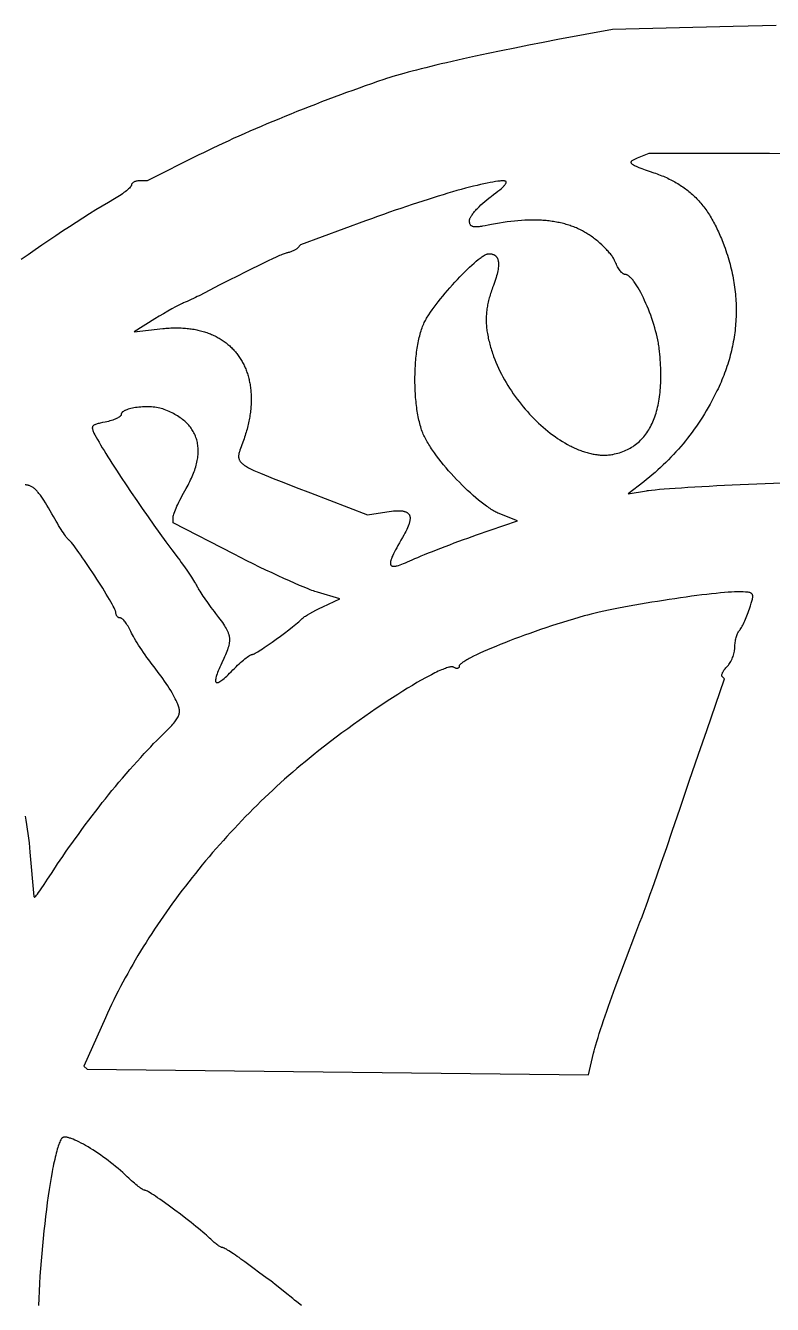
# Model space of a CAD drawing. Header units: millimetres. Extents: x 0.1 to 44.1, y 0.2 to 43.8.
# Drawn here: x 9.42 to 22.16, y 22.03 to 43.82 of the extents above; entities that cross this region are included whole.
import ezdxf

# ---------------------------------------------------------------- set-up
doc = ezdxf.new("R2010")
doc.units = ezdxf.units.MM
doc.header["$MEASUREMENT"] = 0

msp = doc.modelspace()

# ---------------------------------------------------------------- linework, layer by layer
at = {"flags": 128}
for points in [[(22.218981, 43.818204), (21.98449, 43.81487), (21.740248, 43.810289), (21.486185, 43.804464), (19.431198, 43.75331), (18.500149, 43.578321), (18.248613, 43.530517), (18.00345, 43.482869), (17.765177, 43.435496), (17.53431, 43.388516), (17.311366, 43.342047), (17.096861, 43.296207), (16.891313, 43.251114), (16.792059, 43.228885), (16.695237, 43.206887), (16.600913, 43.185135), (16.509151, 43.163644), (16.420016, 43.142428), (16.333572, 43.121503), (16.249883, 43.100883), (16.169015, 43.080583), (16.091031, 43.060617), (16.015997, 43.041001), (15.943977, 43.021749), (15.875036, 43.002876), (15.809238, 42.984397), (15.746648, 42.966327), (15.68733, 42.94868), (15.631349, 42.931471), (15.57877, 42.914715), (15.529657, 42.898427), (15.425532, 42.862893), (15.320763, 42.826649), (15.215451, 42.789738), (15.109695, 42.752199), (15.003599, 42.714076), (14.897263, 42.675408), (14.790787, 42.636237), (14.684273, 42.596605), (14.577823, 42.556551), (14.471536, 42.516119), (14.365515, 42.475348), (14.259861, 42.434281), (14.154673, 42.392957), (14.050055, 42.35142), (13.946106, 42.309709), (13.842928, 42.267865), (13.740621, 42.225932), (13.639288, 42.183948), (13.539029, 42.141956), (13.439944, 42.099997), (13.342136, 42.058112), (13.245706, 42.016342), (13.150754, 41.974729), (13.057381, 41.933313), (12.965689, 41.892137), (12.875779, 41.85124), (12.787752, 41.810665), (12.701708, 41.770452), (12.61775, 41.730643), (12.535978, 41.691279), (12.456493, 41.652402), (12.379396, 41.614051), (11.498331, 41.171912), (11.363712, 41.171912), (11.349999, 41.171551), (11.33667, 41.170493), (11.323795, 41.168772), (11.311443, 41.166424), (11.299682, 41.163485), (11.288581, 41.159992), (11.278211, 41.155978), (11.268638, 41.151481), (11.259934, 41.146535), (11.252166, 41.141177), (11.245404, 41.135442), (11.239717, 41.129365), (11.235173, 41.122983), (11.233351, 41.119688), (11.231842, 41.116331), (11.230653, 41.112914), (11.229793, 41.109444), (11.22927, 41.105924), (11.229094, 41.102359), (11.228717, 41.098575), (11.227599, 41.094407), (11.225758, 41.08987), (11.223212, 41.084979), (11.219981, 41.079749), (11.216082, 41.074196), (11.211534, 41.068334), (11.206355, 41.062178), (11.19418, 41.049047), (11.179704, 41.034925), (11.163075, 41.019932), (11.144441, 41.00419), (11.123949, 40.98782), (11.101748, 40.970944), (11.077985, 40.953682), (11.052808, 40.936157), (11.026364, 40.918488), (10.998802, 40.900798), (10.970269, 40.883207), (10.940912, 40.865838), (10.837489, 40.805261), (10.731512, 40.741919), (10.623228, 40.675991), (10.512886, 40.607656), (10.400734, 40.537094), (10.28702, 40.464483), (10.17199, 40.390004), (10.055895, 40.313835), (9.93898, 40.236155), (9.821495, 40.157145), (9.703687, 40.076983), (9.585804, 39.995849), (9.468094, 39.913922), (9.350805, 39.831382)], [(22.294157, 41.635151), (22.105133, 41.636885), (21.913997, 41.637582), (20.051898, 41.639167), (19.849784, 41.557794), (19.818051, 41.544549), (19.804122, 41.538283), (19.791533, 41.532214), (19.780321, 41.526307), (19.770524, 41.520532), (19.762178, 41.514856), (19.755319, 41.509248), (19.749985, 41.503675), (19.747902, 41.500891), (19.746213, 41.498105), (19.744924, 41.495311), (19.744039, 41.492506), (19.743563, 41.489686), (19.7435, 41.486846), (19.743856, 41.483984), (19.744634, 41.481094), (19.745839, 41.478172), (19.747476, 41.475216), (19.749549, 41.47222), (19.752064, 41.469181), (19.758434, 41.462958), (19.766624, 41.456513), (19.77667, 41.449814), (19.788609, 41.442831), (19.802478, 41.43553), (19.818313, 41.42788), (19.836153, 41.419849), (19.856032, 41.411404), (19.877989, 41.402513), (19.928281, 41.383268), (19.987325, 41.361856), (20.055414, 41.338021), (20.132843, 41.311506), (20.161081, 41.301732), (20.188937, 41.291733), (20.216415, 41.281507), (20.243518, 41.271049), (20.270251, 41.260355), (20.296618, 41.24942), (20.322623, 41.238241), (20.348269, 41.226813), (20.37356, 41.215133), (20.398501, 41.203196), (20.423096, 41.190999), (20.447348, 41.178536), (20.471261, 41.165804), (20.49484, 41.1528), (20.518088, 41.139517), (20.541009, 41.125954), (20.563607, 41.112105), (20.585886, 41.097967), (20.607851, 41.083535), (20.629504, 41.068805), (20.65085, 41.053773), (20.671894, 41.038435), (20.692638, 41.022787), (20.713087, 41.006825), (20.733245, 40.990545), (20.753116, 40.973942), (20.772704, 40.957013), (20.792012, 40.939752), (20.811045, 40.922158), (20.829806, 40.904224), (20.8483, 40.885947), (20.86653, 40.867323), (20.884501, 40.848349), (20.902217, 40.829018), (20.91968, 40.809329), (20.936896, 40.789275), (20.953869, 40.768855), (20.970601, 40.748062), (20.987098, 40.726894), (21.003363, 40.705345), (21.0194, 40.683413), (21.035213, 40.661092), (21.050806, 40.63838), (21.066183, 40.61527), (21.081347, 40.591761), (21.096304, 40.567846), (21.111057, 40.543523), (21.125609, 40.518788), (21.139965, 40.493635), (21.154129, 40.468061), (21.168105, 40.442062), (21.181896, 40.415634), (21.195506, 40.388772), (21.208941, 40.361474), (21.222202, 40.333733), (21.235295, 40.305547), (21.248224, 40.276911), (21.260992, 40.247821), (21.273603, 40.218273), (21.286061, 40.188263), (21.298371, 40.157787), (21.310536, 40.12684), (21.334446, 40.06352), (21.348626, 40.024274), (21.362293, 39.985041), (21.375448, 39.94582), (21.388091, 39.906613), (21.400222, 39.867419), (21.411842, 39.828239), (21.422949, 39.789073), (21.433545, 39.749922), (21.443629, 39.710786), (21.4532, 39.671666), (21.462261, 39.632561), (21.470809, 39.593473), (21.478845, 39.554401), (21.48637, 39.515346), (21.493383, 39.476308), (21.499885, 39.437289), (21.505874, 39.398287), (21.511352, 39.359304), (21.516318, 39.32034), (21.520773, 39.281395), (21.524716, 39.242469), (21.528147, 39.203564), (21.531067, 39.164679), (21.533476, 39.125815), (21.535372, 39.086973), (21.536757, 39.048152), (21.537631, 39.009352), (21.537993, 38.970575), (21.537844, 38.931821), (21.537183, 38.89309), (21.536011, 38.854383), (21.534328, 38.815699), (21.532133, 38.77704), (21.529426, 38.738405), (21.526209, 38.699796), (21.52248, 38.661211), (21.518239, 38.622653), (21.513488, 38.584121), (21.508225, 38.545615), (21.50245, 38.507136), (21.496165, 38.468685), (21.489368, 38.430261), (21.482061, 38.391866), (21.474242, 38.353499), (21.465911, 38.315161), (21.45707, 38.276852), (21.447718, 38.238572), (21.437854, 38.200323), (21.427479, 38.162104), (21.416594, 38.123916), (21.405197, 38.08576), (21.393289, 38.047634), (21.380871, 38.009541), (21.367941, 37.97148), (21.3545, 37.933452), (21.340548, 37.895456), (21.326086, 37.857495), (21.311112, 37.819567), (21.295628, 37.781673), (21.279633, 37.743814), (21.263126, 37.70599), (21.246109, 37.668202), (21.228582, 37.630449), (21.210543, 37.592733), (21.182047, 37.535018), (21.152864, 37.477897), (21.122994, 37.421373), (21.092438, 37.365445), (21.061197, 37.310115), (21.029271, 37.255384), (20.996662, 37.201252), (20.963371, 37.147722), (20.929398, 37.094793), (20.894744, 37.042468), (20.85941, 36.990747), (20.823396, 36.93963), (20.786705, 36.88912), (20.749335, 36.839218), (20.71129, 36.789923), (20.672568, 36.741238), (20.633171, 36.693163), (20.593101, 36.6457), (20.552357, 36.598849), (20.51094, 36.552611), (20.468853, 36.506988), (20.426094, 36.461981), (20.382665, 36.41759), (20.338568, 36.373818), (20.293802, 36.330663), (20.248369, 36.288129), (20.202269, 36.246215), (20.155504, 36.204924), (20.108074, 36.164255), (20.05998, 36.124211), (20.011223, 36.084791), (19.961803, 36.045997), (19.697212, 35.841345), (20.007562, 35.892221), (20.025152, 35.894898), (20.045847, 35.89768), (20.096147, 35.903527), (20.157643, 35.909709), (20.229518, 35.916173), (20.310952, 35.922866), (20.401128, 35.929734), (20.499227, 35.936723), (20.604432, 35.943781), (20.715922, 35.950854), (20.832882, 35.957888), (20.954491, 35.964831), (21.079932, 35.971629), (21.208386, 35.978228), (21.339036, 35.984576), (21.471062, 35.990618), (21.603647, 35.996302), (22.889383, 36.049507)], [(17.112964, 35.138093), (17.809557, 35.378978), (17.511985, 35.495362), (17.495103, 35.502291), (17.477721, 35.510059), (17.459859, 35.518647), (17.441536, 35.528035), (17.422772, 35.538203), (17.403584, 35.549133), (17.383993, 35.560803), (17.364018, 35.573195), (17.343678, 35.586289), (17.322991, 35.600065), (17.301978, 35.614504), (17.280657, 35.629585), (17.259048, 35.645291), (17.23717, 35.6616), (17.215042, 35.678493), (17.192682, 35.695951), (17.147348, 35.732482), (17.10132, 35.771035), (17.054753, 35.811455), (17.007799, 35.853583), (16.960612, 35.897263), (16.913345, 35.942337), (16.866153, 35.98865), (16.819188, 36.036043), (16.772603, 36.08436), (16.726553, 36.133444), (16.681191, 36.183137), (16.63667, 36.233284), (16.593143, 36.283726), (16.550765, 36.334307), (16.509688, 36.38487), (16.470066, 36.435258), (16.432053, 36.485314), (16.395801, 36.53488), (16.378384, 36.559431), (16.361465, 36.583801), (16.345063, 36.60797), (16.329197, 36.631918), (16.313887, 36.655627), (16.299152, 36.679075), (16.285011, 36.702245), (16.271482, 36.725115), (16.258587, 36.747667), (16.246342, 36.769881), (16.234768, 36.791738), (16.223884, 36.813216), (16.21379, 36.834412), (16.204023, 36.856529), (16.194583, 36.879536), (16.185468, 36.903403), (16.17668, 36.928101), (16.168218, 36.9536), (16.160081, 36.979869), (16.152271, 37.006879), (16.144786, 37.0346), (16.137626, 37.063002), (16.130792, 37.092054), (16.124284, 37.121728), (16.118101, 37.151992), (16.112243, 37.182818), (16.106709, 37.214175), (16.101501, 37.246033), (16.096618, 37.278362), (16.092059, 37.311133), (16.087824, 37.344315), (16.083915, 37.377878), (16.080329, 37.411793), (16.077068, 37.446029), (16.07413, 37.480557), (16.071517, 37.515347), (16.069228, 37.550369), (16.067262, 37.585592), (16.06562, 37.620987), (16.064302, 37.656524), (16.063307, 37.692173), (16.062635, 37.727904), (16.062286, 37.763687), (16.062261, 37.799492), (16.062558, 37.83529), (16.063179, 37.87105), (16.064122, 37.906742), (16.065387, 37.942336), (16.066975, 37.977803), (16.068886, 38.013112), (16.071119, 38.048234), (16.073674, 38.083139), (16.076551, 38.117796), (16.07975, 38.152176), (16.083271, 38.186248), (16.087113, 38.219984), (16.091277, 38.253353), (16.095763, 38.286324), (16.10057, 38.318868), (16.105698, 38.350956), (16.111147, 38.382557), (16.116917, 38.413641), (16.123009, 38.444178), (16.129421, 38.474138), (16.136153, 38.503492), (16.143207, 38.532209), (16.15058, 38.56026), (16.158274, 38.587615), (16.166289, 38.614243), (16.174623, 38.640114), (16.183278, 38.6652), (16.192252, 38.689469), (16.201546, 38.712892), (16.21116, 38.735439), (16.221093, 38.75708), (16.231346, 38.777784), (16.240585, 38.79526), (16.250607, 38.813322), (16.261386, 38.831945), (16.272894, 38.8511), (16.285107, 38.870761), (16.297999, 38.890898), (16.325713, 38.932494), (16.355828, 38.975668), (16.388137, 39.020199), (16.422431, 39.065865), (16.458503, 39.112446), (16.496144, 39.159721), (16.535147, 39.20747), (16.575303, 39.25547), (16.616405, 39.303502), (16.658244, 39.351344), (16.700613, 39.398776), (16.743303, 39.445576), (16.786107, 39.491524), (16.828816, 39.536399), (16.871223, 39.57998), (16.91312, 39.622045), (16.954298, 39.662375), (16.994549, 39.700747), (17.033667, 39.736942), (17.071441, 39.770738), (17.107666, 39.801915), (17.142132, 39.830251), (17.15864, 39.843285), (17.174631, 39.855525), (17.190079, 39.866946), (17.204956, 39.877518), (17.219238, 39.887214), (17.232899, 39.896007), (17.245912, 39.903869), (17.258251, 39.910772), (17.269891, 39.916689), (17.280805, 39.921592), (17.290968, 39.925453), (17.300353, 39.928246), (17.308934, 39.929941), (17.316686, 39.930513), (17.334972, 39.929988), (17.35221, 39.928411), (17.360436, 39.927224), (17.368401, 39.925772), (17.376104, 39.924052), (17.383546, 39.922064), (17.390727, 39.919807), (17.397647, 39.917281), (17.404305, 39.914483), (17.410703, 39.911413), (17.41684, 39.90807), (17.422716, 39.904453), (17.428332, 39.900562), (17.433687, 39.896394), (17.438782, 39.89195), (17.443617, 39.887229), (17.448192, 39.882228), (17.452507, 39.876948), (17.456561, 39.871388), (17.460357, 39.865546), (17.463892, 39.859422), (17.467168, 39.853014), (17.470185, 39.846322), (17.472942, 39.839344), (17.47544, 39.832081), (17.477679, 39.82453), (17.47966, 39.816691), (17.481381, 39.808562), (17.482844, 39.800144), (17.484048, 39.791435), (17.485681, 39.773139), (17.486281, 39.753668), (17.485849, 39.733014), (17.484386, 39.711169), (17.481893, 39.688125), (17.478371, 39.663875), (17.47382, 39.638412), (17.468242, 39.611727), (17.461638, 39.583814), (17.454008, 39.554663), (17.445353, 39.524269), (17.435675, 39.492622), (17.424974, 39.459716), (17.413251, 39.425543), (17.400508, 39.390095), (17.386744, 39.353365), (17.377237, 39.327996), (17.368165, 39.302817), (17.359529, 39.277819), (17.351327, 39.252995), (17.343558, 39.228336), (17.336221, 39.203833), (17.329315, 39.179479), (17.322839, 39.155265), (17.316792, 39.131182), (17.311173, 39.107222), (17.30598, 39.083378), (17.301214, 39.05964), (17.296873, 39.036001), (17.292956, 39.012451), (17.289461, 38.988983), (17.286388, 38.965588), (17.283736, 38.942258), (17.281504, 38.918985), (17.279691, 38.89576), (17.278295, 38.872575), (17.277316, 38.849421), (17.276753, 38.826291), (17.276605, 38.803175), (17.27687, 38.780066), (17.277548, 38.756956), (17.278637, 38.733835), (17.280137, 38.710696), (17.282047, 38.68753), (17.284365, 38.664329), (17.287091, 38.641084), (17.290223, 38.617788), (17.293761, 38.594431), (17.298081, 38.568534), (17.302758, 38.542631), (17.307787, 38.516728), (17.313166, 38.490826), (17.318889, 38.464931), (17.324954, 38.439045), (17.331356, 38.413174), (17.338092, 38.387319), (17.345157, 38.361485), (17.352549, 38.335677), (17.360262, 38.309896), (17.368294, 38.284148), (17.37664, 38.258436), (17.385297, 38.232763), (17.39426, 38.207134), (17.403526, 38.181552), (17.422952, 38.130544), (17.443544, 38.07977), (17.46527, 38.029259), (17.4881, 37.97904), (17.512004, 37.929145), (17.536951, 37.879602), (17.56291, 37.830442), (17.58985, 37.781694), (17.617741, 37.733388), (17.646552, 37.685554), (17.676252, 37.638222), (17.706811, 37.591422), (17.738198, 37.545183), (17.770382, 37.499536), (17.803332, 37.45451), (17.837019, 37.410135), (17.871411, 37.366442), (17.906477, 37.323458), (17.942187, 37.281216), (17.97851, 37.239744), (18.015416, 37.199072), (18.052873, 37.159231), (18.090852, 37.120249), (18.12932, 37.082157), (18.168249, 37.044985), (18.207606, 37.008763), (18.247362, 36.973519), (18.287486, 36.939285), (18.327946, 36.906091), (18.368713, 36.873965), (18.409755, 36.842937), (18.451042, 36.813039), (18.492543, 36.784298), (18.534227, 36.756746), (18.576065, 36.730413), (18.618024, 36.705327), (18.660075, 36.681519), (18.702187, 36.659018), (18.723256, 36.648268), (18.744329, 36.637855), (18.765401, 36.627785), (18.78647, 36.618059), (18.80753, 36.608684), (18.828579, 36.599661), (18.849613, 36.590995), (18.870627, 36.58269), (18.891618, 36.574748), (18.912582, 36.567175), (18.933515, 36.559973), (18.954413, 36.553147), (18.975273, 36.5467), (18.996091, 36.540636), (19.016862, 36.534958), (19.037583, 36.529671), (19.058251, 36.524778), (19.078861, 36.520282), (19.099409, 36.516188), (19.119892, 36.512499), (19.140305, 36.50922), (19.160646, 36.506353), (19.180909, 36.503902), (19.201092, 36.501872), (19.221191, 36.500265), (19.241201, 36.499086), (19.261118, 36.498339), (19.28094, 36.498027), (19.300662, 36.498153), (19.32028, 36.498722), (19.33979, 36.499737), (19.359189, 36.501203), (19.378473, 36.503122), (19.397638, 36.505498), (19.416679, 36.508336), (19.435594, 36.511638), (19.46525, 36.517625), (19.494374, 36.524358), (19.522965, 36.531834), (19.551024, 36.540053), (19.578548, 36.549011), (19.605537, 36.558707), (19.631991, 36.569139), (19.657907, 36.580305), (19.683286, 36.592203), (19.708127, 36.604831), (19.732428, 36.618186), (19.75619, 36.632268), (19.77941, 36.647074), (19.802088, 36.662602), (19.824223, 36.67885), (19.845815, 36.695816), (19.866862, 36.713498), (19.887364, 36.731894), (19.90732, 36.751002), (19.926728, 36.77082), (19.945588, 36.791347), (19.9639, 36.812579), (19.981662, 36.834516), (19.998873, 36.857155), (20.015532, 36.880494), (20.03164, 36.904531), (20.047194, 36.929264), (20.062194, 36.954692), (20.076639, 36.980812), (20.090528, 37.007622), (20.10386, 37.035121), (20.116635, 37.063306), (20.128851, 37.092175), (20.140509, 37.121726), (20.151606, 37.151958), (20.162141, 37.182868), (20.172115, 37.214455), (20.181527, 37.246715), (20.190374, 37.279649), (20.198657, 37.313252), (20.206375, 37.347525), (20.213526, 37.382463), (20.22011, 37.418066), (20.226126, 37.454332), (20.231574, 37.491258), (20.236451, 37.528842), (20.240758, 37.567083), (20.244493, 37.605979), (20.247657, 37.645527), (20.250246, 37.685726), (20.252262, 37.726573), (20.253703, 37.768067), (20.254568, 37.810205), (20.254856, 37.852986), (20.254567, 37.896408), (20.253699, 37.940469), (20.252252, 37.985166), (20.250225, 38.030498), (20.247617, 38.076462), (20.244427, 38.123057), (20.240654, 38.170281), (20.236297, 38.218132), (20.231356, 38.266607), (20.225829, 38.315706), (20.222865, 38.339265), (20.219485, 38.363187), (20.215701, 38.387447), (20.211522, 38.412022), (20.20696, 38.436888), (20.202025, 38.462022), (20.191081, 38.513), (20.178776, 38.564768), (20.165195, 38.617139), (20.150427, 38.669926), (20.134555, 38.72294), (20.117668, 38.775994), (20.09985, 38.8289), (20.081188, 38.881472), (20.061768, 38.93352), (20.041677, 38.984858), (20.021, 39.035299), (19.999824, 39.084654), (19.978235, 39.132735), (19.956319, 39.179356), (19.934162, 39.224329), (19.91185, 39.267466), (19.88947, 39.308579), (19.867108, 39.347482), (19.84485, 39.383985), (19.833787, 39.401279), (19.822782, 39.417903), (19.811846, 39.433833), (19.80099, 39.449046), (19.790225, 39.463519), (19.779561, 39.477229), (19.769009, 39.490151), (19.75858, 39.502262), (19.748285, 39.513539), (19.738135, 39.523958), (19.728139, 39.533497), (19.71831, 39.542131), (19.708657, 39.549837), (19.699192, 39.556592), (19.689925, 39.562371), (19.680868, 39.567153), (19.67203, 39.570913), (19.663423, 39.573627), (19.655058, 39.575273), (19.646944, 39.575827), (19.64237, 39.576112), (19.637638, 39.576958), (19.632762, 39.578351), (19.62775, 39.580278), (19.622614, 39.582723), (19.617365, 39.585673), (19.612014, 39.589115), (19.606572, 39.593033), (19.60105, 39.597415), (19.595458, 39.602246), (19.584109, 39.613199), (19.572612, 39.625782), (19.561056, 39.639881), (19.549528, 39.655386), (19.538113, 39.672185), (19.5269, 39.690166), (19.515976, 39.709216), (19.505428, 39.729225), (19.495343, 39.750081), (19.485808, 39.771671), (19.476911, 39.793884), (19.472186, 39.805376), (19.46658, 39.817345), (19.460121, 39.829761), (19.452839, 39.842596), (19.444761, 39.855819), (19.435917, 39.869403), (19.426334, 39.883316), (19.416042, 39.89753), (19.405069, 39.912015), (19.393444, 39.926742), (19.381195, 39.941681), (19.368351, 39.956804), (19.35494, 39.972081), (19.340992, 39.987482), (19.326534, 40.002977), (19.311596, 40.018539), (19.280392, 40.049741), (19.247609, 40.080853), (19.213475, 40.111639), (19.178219, 40.141865), (19.160242, 40.156694), (19.142071, 40.171295), (19.123733, 40.185638), (19.105258, 40.199694), (19.086675, 40.213433), (19.068011, 40.226827), (19.049295, 40.239846), (19.030557, 40.25246), (19.011964, 40.264541), (18.99315, 40.276324), (18.974113, 40.287809), (18.954853, 40.298995), (18.935369, 40.309883), (18.915662, 40.320473), (18.89573, 40.330765), (18.875573, 40.340758), (18.855189, 40.350454), (18.83458, 40.359851), (18.813744, 40.368951), (18.79268, 40.377753), (18.771388, 40.386256), (18.749867, 40.394462), (18.728117, 40.402371), (18.706137, 40.409982), (18.683927, 40.417295), (18.661486, 40.42431), (18.638813, 40.431029), (18.615908, 40.437449), (18.592771, 40.443573), (18.5694, 40.449399), (18.545795, 40.454928), (18.521956, 40.46016), (18.497882, 40.465095), (18.473573, 40.469732), (18.449027, 40.474073), (18.424245, 40.478117), (18.399225, 40.481864), (18.373967, 40.485314), (18.348471, 40.488467), (18.322736, 40.491324), (18.296762, 40.493884), (18.270547, 40.496148), (18.244092, 40.498115), (18.217395, 40.499786), (18.190456, 40.50116), (18.163275, 40.502238), (18.135851, 40.50302), (18.108184, 40.503505), (18.052115, 40.503588), (17.995065, 40.502487), (17.93703, 40.500202), (17.878004, 40.496734), (17.817983, 40.492083), (17.756962, 40.48625), (17.694937, 40.479236), (17.631903, 40.47104), (17.567856, 40.461664), (17.502791, 40.451108), (17.436703, 40.439372), (17.369588, 40.426456), (17.312727, 40.415378), (17.261704, 40.406094), (17.21622, 40.398658), (17.195462, 40.395651), (17.175975, 40.393126), (17.157724, 40.39109), (17.14067, 40.389551), (17.124777, 40.388514), (17.110006, 40.387988), (17.096321, 40.387977), (17.083683, 40.388491), (17.072056, 40.389534), (17.061402, 40.391115), (17.051684, 40.393239), (17.042863, 40.395914), (17.034904, 40.399146), (17.027768, 40.402943), (17.021417, 40.40731), (17.015816, 40.412256), (17.010925, 40.417786), (17.006708, 40.423907), (17.003128, 40.430627), (17.000146, 40.437952), (16.997725, 40.445888), (16.995829, 40.454444), (16.994419, 40.463624), (16.993459, 40.473437), (16.99291, 40.48389), (16.992735, 40.494988), (16.993216, 40.502706), (16.994644, 40.511017), (16.996995, 40.519895), (17.000246, 40.529311), (17.004372, 40.539242), (17.009351, 40.549659), (17.015159, 40.560537), (17.021772, 40.57185), (17.029166, 40.583571), (17.037319, 40.595674), (17.046206, 40.608133), (17.055803, 40.620921), (17.066089, 40.634012), (17.077037, 40.647379), (17.088626, 40.660998), (17.100832, 40.67484), (17.11363, 40.68888), (17.126998, 40.703092), (17.155347, 40.731925), (17.185691, 40.761128), (17.217841, 40.790492), (17.251608, 40.819806), (17.286803, 40.848859), (17.323238, 40.877441), (17.341862, 40.89149), (17.360725, 40.905342), (17.403713, 40.936942), (17.442806, 40.966635), (17.477989, 40.994402), (17.509249, 41.020226), (17.53657, 41.044088), (17.548749, 41.055278), (17.559938, 41.06597), (17.570135, 41.076163), (17.579339, 41.085854), (17.587547, 41.095042), (17.594758, 41.103723), (17.60097, 41.111895), (17.606181, 41.119556), (17.610389, 41.126705), (17.613593, 41.133338), (17.615791, 41.139453), (17.61698, 41.145049), (17.61716, 41.150122), (17.616328, 41.154671), (17.614482, 41.158694), (17.611621, 41.162187), (17.607744, 41.165149), (17.602847, 41.167578), (17.596929, 41.169471), (17.589989, 41.170825), (17.582025, 41.17164), (17.573034, 41.171912), (17.558823, 41.171711), (17.543658, 41.171108), (17.52755, 41.170108), (17.510511, 41.168714), (17.473685, 41.164757), (17.433272, 41.159264), (17.389365, 41.15226), (17.342055, 41.143773), (17.291434, 41.13383), (17.237595, 41.122457), (17.18063, 41.109681), (17.12063, 41.095528), (17.057688, 41.080025), (16.991896, 41.063199), (16.923346, 41.045077), (16.85213, 41.025685), (16.778339, 41.005049), (16.702067, 40.983198), (16.623405, 40.960156), (16.542445, 40.935952), (16.45928, 40.910611), (16.374001, 40.88416), (16.286701, 40.856626), (16.197471, 40.828036), (16.106403, 40.798416), (16.013591, 40.767794), (15.919125, 40.736195), (15.823098, 40.703646), (15.725602, 40.670174), (15.626728, 40.635806), (15.52657, 40.600568), (15.425219, 40.564488), (15.322768, 40.527591), (15.219307, 40.489904), (14.110915, 40.083887), (14.066579, 40.029368), (14.061372, 40.023671), (14.054958, 40.017855), (14.047427, 40.01196), (14.038869, 40.006029), (14.029376, 40.000104), (14.019039, 39.994227), (14.007949, 39.98844), (13.996196, 39.982786), (13.983872, 39.977305), (13.971067, 39.972041), (13.957872, 39.967034), (13.944379, 39.962329), (13.930677, 39.957965), (13.916859, 39.953986), (13.903015, 39.950434), (13.889236, 39.947349), (13.878048, 39.944733), (13.865293, 39.941172), (13.850896, 39.936631), (13.834783, 39.931072), (13.816877, 39.924459), (13.797105, 39.916756), (13.775391, 39.907926), (13.75166, 39.897932), (13.697846, 39.874309), (13.635063, 39.845593), (13.56271, 39.811494), (13.480188, 39.771719), (13.386894, 39.725976), (13.28223, 39.673972), (13.165594, 39.615416), (13.036386, 39.550016), (12.894006, 39.477479), (12.737852, 39.397513), (12.381822, 39.214128), (12.352389, 39.199227), (12.319683, 39.183204), (12.284795, 39.16656), (12.248815, 39.149798), (12.212836, 39.13342), (12.177947, 39.11793), (12.145241, 39.103829), (12.115808, 39.09162), (12.100419, 39.085003), (12.081851, 39.076341), (12.060353, 39.065774), (12.036177, 39.053442), (11.980788, 39.024041), (11.917683, 38.989258), (11.848863, 38.950212), (11.776328, 38.908024), (11.702079, 38.863811), (11.628116, 38.818695), (11.27343, 38.599565), (11.762709, 38.654129), (11.790261, 38.657033), (11.817605, 38.65958), (11.844739, 38.661771), (11.871662, 38.663608), (11.898373, 38.665092), (11.924871, 38.666226), (11.951154, 38.667012), (11.97722, 38.667451), (12.003069, 38.667545), (12.028699, 38.667297), (12.054109, 38.666707), (12.079297, 38.665778), (12.104262, 38.664511), (12.129003, 38.662909), (12.153519, 38.660973), (12.177807, 38.658706), (12.201867, 38.656108), (12.225698, 38.653183), (12.249297, 38.649931), (12.272665, 38.646354), (12.295798, 38.642455), (12.318697, 38.638235), (12.341359, 38.633697), (12.363784, 38.628841), (12.38597, 38.623671), (12.407915, 38.618186), (12.429618, 38.612391), (12.451079, 38.606286), (12.472295, 38.599873), (12.493266, 38.593154), (12.513989, 38.586131), (12.534464, 38.578806), (12.55469, 38.571181), (12.574664, 38.563257), (12.594386, 38.555036), (12.613854, 38.546521), (12.633067, 38.537712), (12.652024, 38.528613), (12.670722, 38.519224), (12.689162, 38.509548), (12.707342, 38.499587), (12.725259, 38.489342), (12.742913, 38.478815), (12.760303, 38.468008), (12.777427, 38.456923), (12.794284, 38.445561), (12.810873, 38.433926), (12.827192, 38.422017), (12.843239, 38.409838), (12.859014, 38.39739), (12.874515, 38.384676), (12.889741, 38.371696), (12.90469, 38.358452), (12.919362, 38.344948), (12.933754, 38.331183), (12.947866, 38.317161), (12.961696, 38.302883), (12.975243, 38.288351), (12.988505, 38.273567), (13.001481, 38.258533), (13.01417, 38.24325), (13.02657, 38.22772), (13.038681, 38.211946), (13.0505, 38.195929), (13.062026, 38.17967), (13.073259, 38.163173), (13.084196, 38.146438), (13.094837, 38.129468), (13.10518, 38.112264), (13.115223, 38.094828), (13.124966, 38.077162), (13.134407, 38.059268), (13.143544, 38.041148), (13.152377, 38.022804), (13.160904, 38.004237), (13.169123, 37.985449), (13.177034, 37.966442), (13.184634, 37.947219), (13.191924, 37.92778), (13.1989, 37.908128), (13.205563, 37.888265), (13.21191, 37.868192), (13.21794, 37.847912), (13.223653, 37.827425), (13.229046, 37.806735), (13.234118, 37.785842), (13.238868, 37.764749), (13.243295, 37.743458), (13.247397, 37.72197), (13.251172, 37.700287), (13.254621, 37.678412), (13.25774, 37.656345), (13.26053, 37.634089), (13.262988, 37.611646), (13.265113, 37.589017), (13.266904, 37.566205), (13.268359, 37.543211), (13.269478, 37.520037), (13.270258, 37.496685), (13.270699, 37.473157), (13.270799, 37.449454), (13.270557, 37.425579), (13.269972, 37.401533), (13.269041, 37.377319), (13.267765, 37.352937), (13.26614, 37.328391), (13.264167, 37.303681), (13.261844, 37.27881), (13.259169, 37.253779), (13.256141, 37.22859), (13.252759, 37.203246), (13.249021, 37.177748), (13.244927, 37.152097), (13.240474, 37.126296), (13.235661, 37.100347), (13.230488, 37.074252), (13.224952, 37.048011), (13.219053, 37.021628), (13.212788, 36.995103), (13.206157, 36.96844), (13.199159, 36.941639), (13.191792, 36.914703), (13.184054, 36.887633), (13.175945, 36.860431), (13.167462, 36.8331), (13.158606, 36.80564), (13.149373, 36.778054), (13.139764, 36.750344), (13.112198, 36.675063), (13.099558, 36.641372), (13.088029, 36.610039), (13.077873, 36.580859), (13.069354, 36.553626), (13.06579, 36.540675), (13.062734, 36.528134), (13.060218, 36.515976), (13.058275, 36.504177), (13.056938, 36.492711), (13.056239, 36.481551), (13.056212, 36.470672), (13.05689, 36.460049), (13.058304, 36.449655), (13.060488, 36.439465), (13.063475, 36.429454), (13.067298, 36.419594), (13.071989, 36.409862), (13.077581, 36.400231), (13.084107, 36.390675), (13.0916, 36.381168), (13.100092, 36.371686), (13.109616, 36.362201), (13.120206, 36.35269), (13.131894, 36.343125), (13.144712, 36.333481), (13.158694, 36.323732), (13.173873, 36.313853), (13.19028, 36.303818), (13.20795, 36.293601), (13.226914, 36.283177), (13.247206, 36.27252), (13.268858, 36.261603), (13.291904, 36.250402), (13.316375, 36.238891), (13.369727, 36.214834), (13.429177, 36.189227), (13.494987, 36.161865), (13.567419, 36.132541), (13.646736, 36.10105), (13.827075, 36.030744), (14.038103, 35.949302), (14.281919, 35.855076), (15.250966, 35.47934), (15.58447, 35.532669), (15.623245, 35.538494), (15.659957, 35.543228), (15.694617, 35.546853), (15.727235, 35.549355), (15.75782, 35.550716), (15.786382, 35.550921), (15.799908, 35.550585), (15.812932, 35.549954), (15.825455, 35.549025), (15.837479, 35.547798), (15.849004, 35.546269), (15.860032, 35.544437), (15.870565, 35.5423), (15.880603, 35.539855), (15.890148, 35.537101), (15.899201, 35.534036), (15.907763, 35.530658), (15.915835, 35.526964), (15.923419, 35.522953), (15.930516, 35.518623), (15.937128, 35.513971), (15.943254, 35.508996), (15.948897, 35.503695), (15.954058, 35.498067), (15.958738, 35.49211), (15.962939, 35.485821), (15.966661, 35.479199), (15.969906, 35.472241), (15.972675, 35.464946), (15.974969, 35.457311), (15.97679, 35.449334), (15.978138, 35.441014), (15.979016, 35.432349), (15.979423, 35.423336), (15.979363, 35.413973), (15.978834, 35.404258), (15.97784, 35.39419), (15.976381, 35.383767), (15.974459, 35.372985), (15.972074, 35.361844), (15.969228, 35.350341), (15.965923, 35.338474), (15.962158, 35.326242), (15.957937, 35.313642), (15.948126, 35.28733), (15.936501, 35.259523), (15.923071, 35.230204), (15.907846, 35.199358), (15.890836, 35.166967), (15.872052, 35.133017), (15.851502, 35.097491), (15.823263, 35.04931), (15.797023, 35.003831), (15.772796, 34.961017), (15.750598, 34.920833), (15.730446, 34.883241), (15.712354, 34.848205), (15.69634, 34.815688), (15.682419, 34.785654), (15.670606, 34.758066), (15.660918, 34.732888), (15.656875, 34.721191), (15.65337, 34.710082), (15.650404, 34.699558), (15.647978, 34.689614), (15.646096, 34.680244), (15.644759, 34.671444), (15.643968, 34.663211), (15.643727, 34.655538), (15.644037, 34.648423), (15.644899, 34.641859), (15.646317, 34.635843), (15.648291, 34.63037), (15.650824, 34.625435), (15.653918, 34.621034), (15.657575, 34.617162), (15.661796, 34.613815), (15.666585, 34.610988), (15.671942, 34.608676), (15.67787, 34.606876), (15.68437, 34.605581), (15.691445, 34.604789), (15.699097, 34.604494), (15.707328, 34.604691), (15.716139, 34.605376), (15.725533, 34.606545), (15.735512, 34.608193), (15.746077, 34.610315), (15.75723, 34.612907), (15.781311, 34.619482), (15.80777, 34.627881), (15.836623, 34.638067), (15.867885, 34.650005), (15.901574, 34.663657), (15.937703, 34.678987), (15.97629, 34.695958), (16.01735, 34.714534), (16.061611, 34.734392), (16.111722, 34.756145), (16.167122, 34.779577), (16.227248, 34.80447), (16.291538, 34.830606), (16.359432, 34.857769), (16.430368, 34.885742), (16.503782, 34.914307), (16.579115, 34.943247), (16.655804, 34.972346), (16.733288, 35.001385), (16.811005, 35.030147), (16.888392, 35.058417), (16.964889, 35.085976), (17.039933, 35.112607), (17.112964, 35.138093)], [(13.290326, 33.102815), (13.293857, 33.103165), (13.298244, 33.104202), (13.303459, 33.105907), (13.309477, 33.108262), (13.323818, 33.114844), (13.341058, 33.123798), (13.360988, 33.134975), (13.383401, 33.148223), (13.408088, 33.163392), (13.434841, 33.180333), (13.463452, 33.198894), (13.493712, 33.218925), (13.558348, 33.262796), (13.627082, 33.310744), (13.698249, 33.361566), (13.770183, 33.414059), (13.841218, 33.46702), (13.909688, 33.519247), (13.973926, 33.569537), (14.003938, 33.593579), (14.032268, 33.616686), (14.058707, 33.638707), (14.083046, 33.659493), (14.105079, 33.678892), (14.124596, 33.696754), (14.141389, 33.712929), (14.15525, 33.727266), (14.16127, 33.732875), (14.17007, 33.739721), (14.181479, 33.747708), (14.195326, 33.756742), (14.21144, 33.766728), (14.22965, 33.777571), (14.27167, 33.801449), (14.320017, 33.827618), (14.37332, 33.855318), (14.430209, 33.883791), (14.489314, 33.912278), (14.779043, 34.049203), (14.400643, 34.160685), (14.379884, 34.167101), (14.356691, 34.174824), (14.331154, 34.183813), (14.303365, 34.194026), (14.273415, 34.205422), (14.241394, 34.217959), (14.171506, 34.246291), (14.094429, 34.27869), (14.01089, 34.314824), (13.921619, 34.35436), (13.827343, 34.396966), (13.728791, 34.442311), (13.626691, 34.490062), (13.521771, 34.539887), (13.414758, 34.591454), (13.306382, 34.64443), (13.197371, 34.698484), (13.088452, 34.753284), (12.980354, 34.808497), (11.938465, 35.344827), (11.939534, 35.443053), (11.939877, 35.448592), (11.940787, 35.455061), (11.94225, 35.462427), (11.944251, 35.470661), (11.949812, 35.489604), (11.957356, 35.511642), (11.96677, 35.536528), (11.977939, 35.564012), (11.990751, 35.593847), (12.005092, 35.625784), (12.020848, 35.659576), (12.037905, 35.694973), (12.05615, 35.731728), (12.075469, 35.769593), (12.095748, 35.808319), (12.116874, 35.847658), (12.138733, 35.887362), (12.161212, 35.927183), (12.178182, 35.957379), (12.194419, 35.987313), (12.209925, 36.016986), (12.224698, 36.046396), (12.238741, 36.075541), (12.252053, 36.10442), (12.264634, 36.133031), (12.276485, 36.161374), (12.287606, 36.189446), (12.297998, 36.217247), (12.307661, 36.244775), (12.316595, 36.272029), (12.324801, 36.299007), (12.332279, 36.325709), (12.33903, 36.352131), (12.345053, 36.378275), (12.35035, 36.404137), (12.354921, 36.429717), (12.358765, 36.455013), (12.361884, 36.480024), (12.364278, 36.504749), (12.365947, 36.529185), (12.366891, 36.553333), (12.367112, 36.57719), (12.366608, 36.600755), (12.365381, 36.624026), (12.363432, 36.647003), (12.36076, 36.669684), (12.357365, 36.692068), (12.353249, 36.714153), (12.348411, 36.735938), (12.342853, 36.757421), (12.336573, 36.778602), (12.329573, 36.799478), (12.321854, 36.820049), (12.313415, 36.840313), (12.304256, 36.860268), (12.294379, 36.879914), (12.283783, 36.89925), (12.27247, 36.918272), (12.260439, 36.936981), (12.24769, 36.955375), (12.234224, 36.973453), (12.220042, 36.991212), (12.205144, 37.008653), (12.18953, 37.025773), (12.173201, 37.042571), (12.156157, 37.059046), (12.138398, 37.075196), (12.119924, 37.091021), (12.100737, 37.106518), (12.080837, 37.121686), (12.060223, 37.136524), (12.038896, 37.151031), (12.016858, 37.165206), (11.994107, 37.179046), (11.970644, 37.19255), (11.94647, 37.205718), (11.921586, 37.218547), (11.895991, 37.231037), (11.869685, 37.243186), (11.842671, 37.254993), (11.814946, 37.266456), (11.786513, 37.277574), (11.774941, 37.281793), (11.763021, 37.285789), (11.738208, 37.29312), (11.712209, 37.299583), (11.68516, 37.305195), (11.657195, 37.309973), (11.628452, 37.313935), (11.599065, 37.317097), (11.56917, 37.319475), (11.538903, 37.321088), (11.508398, 37.321952), (11.477793, 37.322083), (11.447221, 37.3215), (11.41682, 37.320218), (11.386723, 37.318255), (11.357068, 37.315628), (11.327989, 37.312353), (11.299622, 37.308448), (11.272103, 37.303929), (11.245567, 37.298814), (11.220149, 37.293119), (11.195987, 37.286861), (11.173213, 37.280058), (11.151966, 37.272726), (11.132379, 37.264882), (11.123251, 37.260773), (11.114589, 37.256543), (11.10641, 37.252193), (11.098731, 37.247726), (11.091569, 37.243144), (11.084941, 37.238449), (11.078864, 37.233642), (11.073355, 37.228727), (11.06843, 37.223705), (11.064107, 37.218578), (11.060402, 37.213349), (11.057333, 37.208019), (11.054917, 37.202591), (11.053169, 37.197067), (11.052109, 37.191448), (11.051752, 37.185738), (11.0514, 37.182052), (11.050355, 37.178273), (11.048636, 37.174409), (11.046259, 37.170469), (11.043241, 37.16646), (11.0396, 37.16239), (11.035353, 37.158268), (11.030517, 37.154101), (11.025109, 37.149897), (11.019147, 37.145664), (11.005628, 37.137143), (10.9901, 37.128603), (10.972698, 37.120107), (10.953563, 37.111719), (10.93283, 37.103502), (10.910639, 37.09552), (10.887128, 37.087837), (10.862434, 37.080518), (10.836695, 37.073624), (10.810049, 37.067221), (10.782635, 37.061373), (10.73585, 37.051913), (10.695076, 37.043192), (10.676886, 37.038977), (10.660129, 37.034788), (10.644783, 37.030573), (10.630824, 37.026279), (10.61823, 37.021852), (10.606978, 37.01724), (10.597045, 37.012391), (10.588407, 37.007251), (10.581042, 37.001768), (10.574926, 36.995889), (10.57233, 36.992784), (10.570037, 36.989561), (10.568046, 36.986212), (10.566352, 36.982731), (10.564954, 36.979111), (10.563848, 36.975346), (10.563031, 36.971429), (10.562501, 36.967354), (10.562289, 36.958701), (10.563188, 36.949336), (10.565177, 36.939205), (10.568231, 36.928255), (10.572327, 36.916433), (10.577444, 36.903687), (10.583557, 36.889964), (10.590644, 36.875211), (10.607646, 36.842404), (10.628268, 36.804843), (10.652324, 36.762107), (10.677276, 36.718472), (10.70396, 36.672734), (10.73232, 36.624976), (10.762297, 36.575284), (10.793834, 36.523743), (10.826873, 36.470437), (10.861356, 36.415451), (10.897226, 36.358871), (10.972896, 36.241266), (11.053421, 36.118301), (11.13834, 35.990655), (11.22719, 35.859007), (11.319511, 35.724035), (11.414841, 35.58642), (11.512719, 35.44684), (11.612682, 35.305974), (11.714271, 35.164502), (11.817023, 35.023102), (11.920477, 34.882454), (12.024171, 34.743236), (12.051572, 34.706415), (12.078821, 34.669273), (12.132196, 34.595023), (12.182957, 34.522488), (12.229764, 34.453669), (12.251267, 34.421277), (12.271279, 34.390564), (12.289633, 34.36178), (12.306162, 34.335174), (12.320698, 34.310998), (12.333075, 34.289501), (12.343123, 34.270933), (12.350677, 34.255543), (12.358155, 34.240318), (12.367981, 34.22223), (12.379995, 34.201514), (12.394038, 34.178404), (12.40995, 34.153133), (12.42757, 34.125935), (12.446739, 34.097044), (12.467297, 34.066694), (12.489083, 34.035118), (12.511939, 34.002551), (12.535704, 33.969227), (12.560218, 33.935379), (12.585322, 33.901241), (12.610854, 33.867047), (12.636657, 33.833031), (12.662569, 33.799426), (12.714081, 33.73248), (12.737371, 33.701493), (12.759037, 33.672001), (12.779095, 33.643882), (12.79756, 33.617014), (12.814448, 33.591274), (12.829774, 33.566542), (12.843553, 33.542695), (12.855802, 33.519611), (12.866535, 33.497168), (12.871338, 33.486148), (12.875768, 33.475243), (12.879827, 33.464438), (12.883516, 33.453716), (12.886838, 33.443063), (12.889795, 33.432464), (12.892389, 33.421903), (12.894621, 33.411365), (12.896494, 33.400834), (12.898009, 33.390296), (12.899168, 33.379736), (12.899974, 33.369137), (12.900427, 33.358485), (12.900531, 33.347765), (12.900287, 33.336961), (12.899697, 33.326058), (12.898763, 33.31504), (12.897486, 33.303893), (12.89587, 33.292602), (12.893915, 33.28115), (12.888998, 33.257706), (12.882751, 33.233439), (12.87519, 33.208226), (12.86633, 33.181947), (12.856186, 33.154479), (12.844775, 33.1257), (12.83211, 33.095488), (12.818209, 33.063721), (12.803085, 33.030277), (12.769236, 32.957871), (12.752087, 32.921183), (12.736458, 32.886602), (12.722344, 32.854128), (12.709742, 32.823765), (12.698651, 32.795513), (12.689066, 32.769374), (12.680986, 32.745351), (12.674406, 32.723444), (12.669324, 32.703657), (12.665737, 32.685991), (12.663642, 32.670448), (12.663153, 32.663473), (12.663036, 32.657029), (12.663291, 32.651117), (12.663916, 32.645737), (12.664913, 32.640889), (12.66628, 32.636574), (12.668017, 32.632791), (12.670123, 32.629541), (12.672599, 32.626823), (12.675444, 32.624639), (12.678658, 32.622989), (12.68224, 32.621872), (12.686189, 32.62129), (12.690506, 32.621241), (12.69519, 32.621727), (12.700241, 32.622748), (12.705658, 32.624304), (12.711441, 32.626394), (12.71759, 32.629021), (12.724104, 32.632182), (12.738227, 32.640114), (12.753806, 32.65019), (12.770838, 32.662414), (12.789321, 32.676787), (12.809252, 32.69331), (12.830628, 32.711987), (12.853445, 32.732818), (12.877701, 32.755806), (12.903393, 32.780951), (12.930518, 32.808258), (12.959073, 32.837726), (12.985345, 32.86473), (13.011667, 32.890977), (13.03787, 32.916331), (13.063783, 32.940655), (13.089236, 32.963815), (13.114061, 32.985674), (13.138086, 33.006096), (13.161141, 33.024945), (13.183059, 33.042086), (13.203667, 33.057383), (13.222797, 33.070698), (13.240279, 33.081898), (13.255942, 33.090846), (13.263039, 33.094432), (13.269618, 33.097405), (13.275657, 33.099746), (13.281135, 33.10144), (13.286032, 33.102469), (13.290326, 33.102815)], [(10.786355, 30.644101), (10.84046, 30.711407), (10.897143, 30.78078), (10.955936, 30.85169), (11.01637, 30.923611), (11.077978, 30.996014), (11.140292, 31.068372), (11.202844, 31.140157), (11.265165, 31.210842), (11.326788, 31.279898), (11.387245, 31.346798), (11.446067, 31.411015), (11.502786, 31.47202), (11.556935, 31.529286), (11.608044, 31.582286), (11.655648, 31.630491), (11.699276, 31.673373), (11.764605, 31.736807), (11.822182, 31.793744), (11.848169, 31.819991), (11.872344, 31.844872), (11.894749, 31.868472), (11.915426, 31.890879), (11.934418, 31.912177), (11.951767, 31.932453), (11.967513, 31.951794), (11.981701, 31.970284), (11.994371, 31.98801), (12.005565, 32.005058), (12.015327, 32.021514), (12.023697, 32.037465), (12.030718, 32.052995), (12.036433, 32.068192), (12.040882, 32.083141), (12.044108, 32.097928), (12.046153, 32.11264), (12.04706, 32.127361), (12.04687, 32.142179), (12.045625, 32.15718), (12.043367, 32.172449), (12.040139, 32.188072), (12.035983, 32.204136), (12.03094, 32.220726), (12.025052, 32.237929), (12.018363, 32.25583), (12.010913, 32.274516), (12.002745, 32.294073), (11.991175, 32.319643), (11.976978, 32.348218), (11.960354, 32.379494), (11.941501, 32.413162), (11.920619, 32.448917), (11.897908, 32.486451), (11.873566, 32.525459), (11.847792, 32.565632), (11.820787, 32.606666), (11.79275, 32.648252), (11.763879, 32.690085), (11.734375, 32.731858), (11.704435, 32.773263), (11.674261, 32.813995), (11.64405, 32.853747), (11.614003, 32.892212), (11.583918, 32.930679), (11.553597, 32.970436), (11.523244, 33.011178), (11.49306, 33.052597), (11.463249, 33.094386), (11.434014, 33.136239), (11.405558, 33.177848), (11.378085, 33.218907), (11.351796, 33.259109), (11.326896, 33.298146), (11.303587, 33.335713), (11.282072, 33.371502), (11.262554, 33.405207), (11.245237, 33.43652), (11.230322, 33.465134), (11.218014, 33.490744), (11.206824, 33.514456), (11.19519, 33.537503), (11.183205, 33.559765), (11.170961, 33.581124), (11.15855, 33.601461), (11.146065, 33.620655), (11.133599, 33.638587), (11.121245, 33.655139), (11.109094, 33.67019), (11.09724, 33.683621), (11.085774, 33.695314), (11.07479, 33.705148), (11.069507, 33.709331), (11.06438, 33.713005), (11.059419, 33.716154), (11.054636, 33.718764), (11.050043, 33.72082), (11.045652, 33.722307), (11.041473, 33.723211), (11.037518, 33.723515), (11.029936, 33.724), (11.022565, 33.725424), (11.015446, 33.727739), (11.008615, 33.730896), (11.002112, 33.734847), (10.995974, 33.739546), (10.990239, 33.744943), (10.984946, 33.750991), (10.980133, 33.757643), (10.975838, 33.764848), (10.972099, 33.772561), (10.968954, 33.780733), (10.966441, 33.789316), (10.964599, 33.798262), (10.963466, 33.807523), (10.96308, 33.817052), (10.96258, 33.822217), (10.961101, 33.828751), (10.95867, 33.83661), (10.955317, 33.84575), (10.95107, 33.856125), (10.945959, 33.867692), (10.93326, 33.894221), (10.91745, 33.924982), (10.898761, 33.959617), (10.877424, 33.997771), (10.853669, 34.039088), (10.82773, 34.083211), (10.799836, 34.129785), (10.770219, 34.178453), (10.739111, 34.228859), (10.706743, 34.280648), (10.673346, 34.333462), (10.639151, 34.386947), (10.604389, 34.440745), (10.569293, 34.4945), (10.534093, 34.547857), (10.499021, 34.60046), (10.464307, 34.651951), (10.430184, 34.701976), (10.396882, 34.750178), (10.364633, 34.796201), (10.333668, 34.839688), (10.304219, 34.880285), (10.276516, 34.917633), (10.250791, 34.951378), (10.227276, 34.981164), (10.206201, 35.006633), (10.187798, 35.027431), (10.179671, 35.035967), (10.172299, 35.043201), (10.16571, 35.049089), (10.159934, 35.053586), (10.156426, 35.056378), (10.152388, 35.060163), (10.142789, 35.0706), (10.131284, 35.084669), (10.118019, 35.102146), (10.103139, 35.122802), (10.086793, 35.146412), (10.069124, 35.17275), (10.05028, 35.201588), (10.030408, 35.232701), (10.009652, 35.265862), (9.988159, 35.300846), (9.966076, 35.337424), (9.943549, 35.375372), (9.920724, 35.414462), (9.897746, 35.454468), (9.874763, 35.495164), (9.844885, 35.548084), (9.816235, 35.597824), (9.788714, 35.644418), (9.762222, 35.687899), (9.736659, 35.728303), (9.711924, 35.765661), (9.687918, 35.800008), (9.676157, 35.816063), (9.66454, 35.831377), (9.653056, 35.845956), (9.641691, 35.859802), (9.630433, 35.872922), (9.619269, 35.885317), (9.608188, 35.896994), (9.597176, 35.907955), (9.586221, 35.918206), (9.575311, 35.92775), (9.564432, 35.936591), (9.553573, 35.944735), (9.542721, 35.952184), (9.531864, 35.958944), (9.520988, 35.965018), (9.510082, 35.970411), (9.499133, 35.975126), (9.488128, 35.979169), (9.477055, 35.982542), (9.465901, 35.985252), (9.454655, 35.9873), (9.443302, 35.988693), (9.431832, 35.989434), (9.420231, 35.989527)], [(19.477215, 27.427846), (19.829148, 28.358896), (19.863937, 28.449369), (19.898521, 28.540186), (19.933055, 28.631775), (19.967692, 28.724565), (20.002586, 28.818985), (20.03789, 28.915466), (20.073757, 29.014435), (20.110341, 29.116323), (20.186272, 29.33057), (20.266912, 29.56164), (20.353488, 29.812969), (20.447227, 30.087988), (20.582227, 30.48429), (20.738499, 30.940618), (20.896677, 31.400546), (21.037396, 31.807646), (21.341723, 32.684926), (21.299565, 32.727084), (21.297572, 32.729413), (21.295938, 32.732046), (21.294658, 32.734973), (21.293725, 32.738181), (21.293134, 32.74166), (21.292879, 32.7454), (21.292956, 32.749388), (21.293357, 32.753615), (21.295115, 32.762739), (21.298108, 32.772684), (21.302291, 32.783364), (21.307621, 32.794689), (21.314052, 32.806572), (21.321541, 32.818926), (21.330043, 32.831663), (21.339513, 32.844695), (21.349908, 32.857936), (21.361182, 32.871296), (21.373291, 32.884689), (21.386191, 32.898027), (21.392793, 32.904886), (21.39931, 32.912171), (21.405736, 32.919859), (21.412061, 32.92793), (21.424379, 32.945137), (21.436196, 32.963624), (21.447447, 32.983224), (21.458067, 33.00377), (21.467988, 33.025094), (21.477145, 33.047029), (21.485473, 33.069407), (21.492904, 33.092062), (21.499373, 33.114826), (21.504814, 33.137531), (21.509161, 33.160011), (21.512347, 33.182097), (21.513485, 33.192941), (21.514308, 33.203624), (21.514808, 33.214124), (21.514976, 33.224422), (21.515373, 33.244989), (21.516539, 33.265837), (21.518433, 33.286821), (21.521018, 33.307797), (21.524253, 33.32862), (21.528099, 33.349147), (21.532517, 33.369231), (21.537468, 33.388729), (21.542913, 33.407497), (21.548812, 33.425389), (21.555125, 33.442261), (21.561815, 33.457969), (21.568841, 33.472369), (21.576164, 33.485315), (21.583745, 33.496664), (21.587621, 33.501694), (21.591545, 33.50627), (21.599844, 33.516346), (21.608889, 33.529074), (21.618592, 33.544261), (21.628864, 33.561717), (21.639616, 33.581252), (21.65076, 33.602674), (21.662207, 33.625793), (21.67387, 33.650417), (21.685658, 33.676355), (21.697485, 33.703417), (21.70926, 33.731411), (21.720896, 33.760147), (21.732304, 33.789434), (21.743396, 33.819081), (21.754083, 33.848897), (21.764276, 33.87869), (21.78112, 33.929399), (21.795402, 33.973781), (21.801487, 33.993731), (21.806815, 34.012257), (21.811349, 34.029412), (21.81505, 34.045249), (21.81788, 34.05982), (21.819801, 34.073178), (21.820773, 34.085376), (21.820759, 34.096467), (21.81972, 34.106502), (21.818804, 34.111141), (21.817617, 34.115536), (21.816155, 34.119694), (21.814413, 34.12362), (21.812386, 34.127323), (21.810068, 34.130808), (21.807456, 34.134082), (21.804545, 34.137152), (21.801329, 34.140023), (21.797805, 34.142704), (21.793966, 34.1452), (21.789809, 34.147518), (21.780519, 34.151646), (21.769896, 34.155141), (21.757903, 34.158055), (21.7445, 34.160442), (21.72965, 34.162354), (21.713313, 34.163843), (21.695452, 34.164963), (21.655002, 34.166305), (21.607992, 34.1668), (21.554115, 34.166872), (21.532347, 34.166691), (21.508954, 34.166151), (21.457493, 34.16403), (21.400127, 34.160571), (21.337252, 34.155835), (21.269265, 34.149886), (21.196561, 34.142785), (21.119536, 34.134595), (21.038585, 34.125377), (20.954106, 34.115195), (20.866492, 34.104109), (20.776141, 34.092182), (20.683449, 34.079476), (20.58881, 34.066054), (20.492621, 34.051978), (20.395278, 34.037309), (20.297177, 34.02211), (20.198713, 34.006443), (20.100282, 33.990371), (20.00228, 33.973955), (19.905104, 33.957257), (19.809148, 33.94034), (19.714809, 33.923266), (19.622482, 33.906097), (19.532564, 33.888895), (19.44545, 33.871723), (19.361536, 33.854641), (19.281218, 33.837714), (19.204891, 33.821002), (19.132953, 33.804569), (19.065797, 33.788475), (19.003821, 33.772784), (18.947421, 33.757557), (18.855304, 33.731356), (18.762393, 33.704134), (18.668932, 33.675988), (18.575166, 33.647017), (18.481337, 33.61732), (18.38769, 33.586993), (18.294469, 33.556136), (18.201916, 33.524846), (18.110277, 33.493222), (18.019795, 33.461361), (17.930713, 33.429363), (17.843276, 33.397325), (17.757728, 33.365344), (17.674311, 33.333521), (17.593271, 33.301951), (17.514851, 33.270735), (17.439294, 33.239969), (17.366845, 33.209752), (17.297747, 33.180182), (17.232245, 33.151358), (17.170581, 33.123377), (17.113001, 33.096337), (17.059747, 33.070337), (17.011063, 33.045475), (16.988512, 33.033502), (16.967194, 33.02185), (16.947141, 33.010531), (16.928383, 32.999558), (16.91095, 32.988943), (16.894874, 32.978699), (16.880184, 32.968837), (16.866911, 32.95937), (16.855085, 32.95031), (16.844737, 32.941669), (16.835898, 32.933461), (16.828597, 32.925696), (16.822865, 32.918387), (16.818734, 32.911547), (16.817278, 32.908307), (16.816233, 32.905188), (16.815603, 32.902193), (16.815392, 32.899322), (16.814918, 32.89218), (16.813528, 32.885812), (16.811268, 32.880228), (16.808186, 32.875436), (16.804328, 32.871444), (16.79974, 32.868261), (16.794471, 32.865895), (16.788566, 32.864354), (16.782072, 32.863648), (16.775037, 32.863785), (16.767506, 32.864773), (16.759528, 32.86662), (16.751148, 32.869336), (16.742413, 32.872928), (16.733371, 32.877405), (16.724068, 32.882776), (16.720471, 32.88472), (16.71648, 32.886351), (16.712097, 32.887673), (16.707328, 32.888688), (16.702175, 32.889397), (16.696643, 32.889803), (16.684456, 32.889717), (16.670795, 32.888447), (16.65569, 32.886013), (16.639172, 32.882432), (16.621269, 32.877724), (16.602013, 32.871906), (16.581432, 32.864999), (16.559557, 32.857019), (16.536417, 32.847986), (16.512042, 32.837919), (16.486462, 32.826836), (16.459706, 32.814755), (16.431805, 32.801696), (16.402788, 32.787676), (16.372685, 32.772714), (16.341526, 32.75683), (16.30934, 32.740041), (16.276158, 32.722367), (16.242009, 32.703825), (16.170931, 32.664214), (16.096342, 32.621357), (16.018483, 32.575403), (15.93759, 32.526501), (15.853904, 32.474799), (15.767661, 32.420447), (15.6791, 32.363593), (15.588461, 32.304386), (15.49598, 32.242974), (15.401897, 32.179507), (15.306449, 32.114133), (15.209876, 32.047001), (15.112416, 31.97826), (15.014306, 31.908058), (14.915786, 31.836545), (14.817094, 31.763869), (14.718468, 31.690178), (14.620146, 31.615622), (14.522368, 31.54035), (14.42537, 31.46451), (14.329393, 31.38825), (14.258705, 31.331177), (14.188321, 31.273463), (14.118248, 31.215119), (14.048497, 31.156157), (13.979075, 31.096588), (13.909991, 31.036423), (13.841255, 30.975673), (13.772875, 30.91435), (13.70486, 30.852464), (13.637219, 30.790028), (13.569961, 30.727051), (13.503095, 30.663547), (13.43663, 30.599524), (13.370573, 30.534996), (13.304936, 30.469972), (13.239725, 30.404465), (13.174951, 30.338486), (13.110622, 30.272045), (13.046746, 30.205153), (12.983333, 30.137823), (12.920392, 30.070066), (12.857932, 30.001892), (12.795961, 29.933312), (12.734488, 29.864339), (12.673522, 29.794983), (12.613072, 29.725255), (12.553147, 29.655167), (12.493756, 29.584729), (12.434908, 29.513954), (12.376611, 29.442852), (12.318874, 29.371434), (12.261707, 29.299712), (12.205117, 29.227697), (12.149115, 29.1554), (12.093709, 29.082833), (12.038907, 29.010006), (11.984719, 28.93693), (11.931154, 28.863618), (11.87822, 28.79008), (11.825926, 28.716327), (11.774282, 28.642371), (11.723295, 28.568223), (11.672975, 28.493894), (11.623331, 28.419395), (11.574372, 28.344737), (11.526106, 28.269933), (11.478543, 28.194992), (11.431691, 28.119926), (11.385559, 28.044747), (11.340156, 27.969465), (11.295491, 27.894092), (11.251573, 27.818639), (11.20841, 27.743117), (11.166012, 27.667537), (11.124387, 27.591911), (11.083545, 27.51625), (11.043493, 27.440565), (11.004242, 27.364868), (10.9658, 27.289168), (10.928175, 27.213479), (10.891377, 27.13781), (10.855415, 27.062174), (10.820297, 26.986581), (10.786032, 26.911042), (10.415382, 26.083888), (10.475387, 26.032571), (19.021391, 25.937202), (19.107592, 26.30567), (19.117844, 26.347116), (19.130693, 26.395071), (19.14595, 26.448962), (19.163426, 26.508212), (19.182931, 26.572247), (19.204276, 26.64049), (19.227271, 26.712367), (19.251727, 26.787303), (19.277453, 26.864721), (19.304262, 26.944048), (19.331962, 27.024706), (19.360366, 27.106121), (19.389282, 27.187718), (19.418522, 27.268922), (19.447896, 27.349156), (19.477215, 27.427846)], [(9.415993, 30.348746), (9.429425, 30.276046), (9.442025, 30.20205), (9.45378, 30.126804), (9.464674, 30.050349), (9.474694, 29.972728), (9.483826, 29.893985), (9.492054, 29.814162), (9.499366, 29.733302), (9.562802, 28.979596), (9.577305, 28.96325), (9.57779, 28.963003), (9.578496, 28.963102), (9.580557, 28.964324), (9.583465, 28.966883), (9.587198, 28.970745), (9.597046, 28.982249), (9.609919, 28.998575), (9.625633, 29.019459), (9.644006, 29.04464), (9.664855, 29.073855), (9.687997, 29.106841), (9.74043, 29.18308), (9.799843, 29.271256), (9.864774, 29.369271), (9.933761, 29.475026), (9.971244, 29.53215), (10.012874, 29.594197), (10.058215, 29.660567), (10.106828, 29.730662), (10.158276, 29.803881), (10.212124, 29.879625), (10.267933, 29.957296), (10.325266, 30.036293), (10.383687, 30.116017), (10.442757, 30.195869), (10.502041, 30.275249), (10.5611, 30.353559), (10.619499, 30.430198), (10.676799, 30.504568), (10.732563, 30.576068), (10.786355, 30.644101)], [(14.129896, 22.005075), (14.048394, 22.069204), (14.011592, 22.098643), (13.977907, 22.125965), (13.850401, 22.229507), (13.732652, 22.323826), (13.681529, 22.364275), (13.637755, 22.398515), (13.602969, 22.425245), (13.578807, 22.443164), (13.518582, 22.48703), (13.42021, 22.559584), (13.297319, 22.650745), (13.163534, 22.75043), (13.129978, 22.77527), (13.096788, 22.799414), (13.064158, 22.822736), (13.032287, 22.845111), (13.001369, 22.866415), (12.971602, 22.886522), (12.943182, 22.905308), (12.916306, 22.922647), (12.891169, 22.938414), (12.867969, 22.952484), (12.846901, 22.964733), (12.828162, 22.975035), (12.811949, 22.983266), (12.798458, 22.9893), (12.792794, 22.991454), (12.787885, 22.993011), (12.783754, 22.993958), (12.780426, 22.994276), (12.777342, 22.994461), (12.773932, 22.995007), (12.766186, 22.99715), (12.75729, 23.000634), (12.747345, 23.005387), (12.736453, 23.011335), (12.724714, 23.018408), (12.71223, 23.026533), (12.699102, 23.035637), (12.685432, 23.045649), (12.671319, 23.056496), (12.656867, 23.068106), (12.642175, 23.080407), (12.627345, 23.093327), (12.612478, 23.106794), (12.597676, 23.120734), (12.58304, 23.135078), (12.56164, 23.155857), (12.536793, 23.178887), (12.508755, 23.203977), (12.477783, 23.230935), (12.444133, 23.259572), (12.408063, 23.289695), (12.369828, 23.321115), (12.329686, 23.35364), (12.244703, 23.421243), (12.155169, 23.490977), (12.063134, 23.561316), (11.970653, 23.630733), (11.879777, 23.697701), (11.792558, 23.760693), (11.750963, 23.790221), (11.711051, 23.818183), (11.67308, 23.844388), (11.637307, 23.868644), (11.603987, 23.890762), (11.573378, 23.910549), (11.545736, 23.927816), (11.521318, 23.942372), (11.50038, 23.954025), (11.483179, 23.962585), (11.47606, 23.965645), (11.469971, 23.967861), (11.464945, 23.969208), (11.461013, 23.969662), (11.457505, 23.969964), (11.45342, 23.970861), (11.448778, 23.972338), (11.443597, 23.97438), (11.431699, 23.9801), (11.417881, 23.987902), (11.402298, 23.997669), (11.385106, 24.009281), (11.366458, 24.02262), (11.346509, 24.037568), (11.325416, 24.054005), (11.303333, 24.071814), (11.280415, 24.090876), (11.256816, 24.111072), (11.232693, 24.132284), (11.208199, 24.154393), (11.18349, 24.177282), (11.158721, 24.20083), (11.120994, 24.236508), (11.082064, 24.27205), (11.04207, 24.307374), (11.001152, 24.342396), (10.959449, 24.377034), (10.917101, 24.411204), (10.874248, 24.444822), (10.83103, 24.477807), (10.787586, 24.510074), (10.744055, 24.54154), (10.700578, 24.572122), (10.657295, 24.601737), (10.614344, 24.630302), (10.571866, 24.657733), (10.530001, 24.683947), (10.488887, 24.708862), (10.448665, 24.732393), (10.409475, 24.754458), (10.371455, 24.774973), (10.334746, 24.793856), (10.299488, 24.811023), (10.26582, 24.82639), (10.233882, 24.839876), (10.203813, 24.851395), (10.189523, 24.856392), (10.175754, 24.860866), (10.162521, 24.864807), (10.149843, 24.868205), (10.137737, 24.871049), (10.126221, 24.873329), (10.115312, 24.875034), (10.105027, 24.876154), (10.095385, 24.876679), (10.086402, 24.876598), (10.078095, 24.8759), (10.070483, 24.874576), (10.063583, 24.872616), (10.057413, 24.870007), (10.051989, 24.866741), (10.047329, 24.862807), (10.043317, 24.858503), (10.039283, 24.853594), (10.035227, 24.848087), (10.03115, 24.841989), (10.022936, 24.828046), (10.014648, 24.811817), (10.006293, 24.793354), (9.997877, 24.772712), (9.989408, 24.749943), (9.980892, 24.725099), (9.972335, 24.698234), (9.963746, 24.6694), (9.955129, 24.63865), (9.946493, 24.606037), (9.937844, 24.571613), (9.929188, 24.535433), (9.920532, 24.497547), (9.911884, 24.458011), (9.903249, 24.416875), (9.894635, 24.374193), (9.886048, 24.330018), (9.877495, 24.284403), (9.860519, 24.189063), (9.84376, 24.088596), (9.827273, 23.983424), (9.811111, 23.873971), (9.795328, 23.760658), (9.779978, 23.643909), (9.765116, 23.524147), (9.750795, 23.401793), (9.737069, 23.277271), (9.723992, 23.151004), (9.711619, 23.023415), (9.700003, 22.894925), (9.689199, 22.765957), (9.679259, 22.636936), (9.670239, 22.508282), (9.662193, 22.380419), (9.655173, 22.25377), (9.649235, 22.128757), (9.644432, 22.005803)]]:
    msp.add_lwpolyline(points, dxfattribs=at)

doc.saveas('drawing.dxf')
